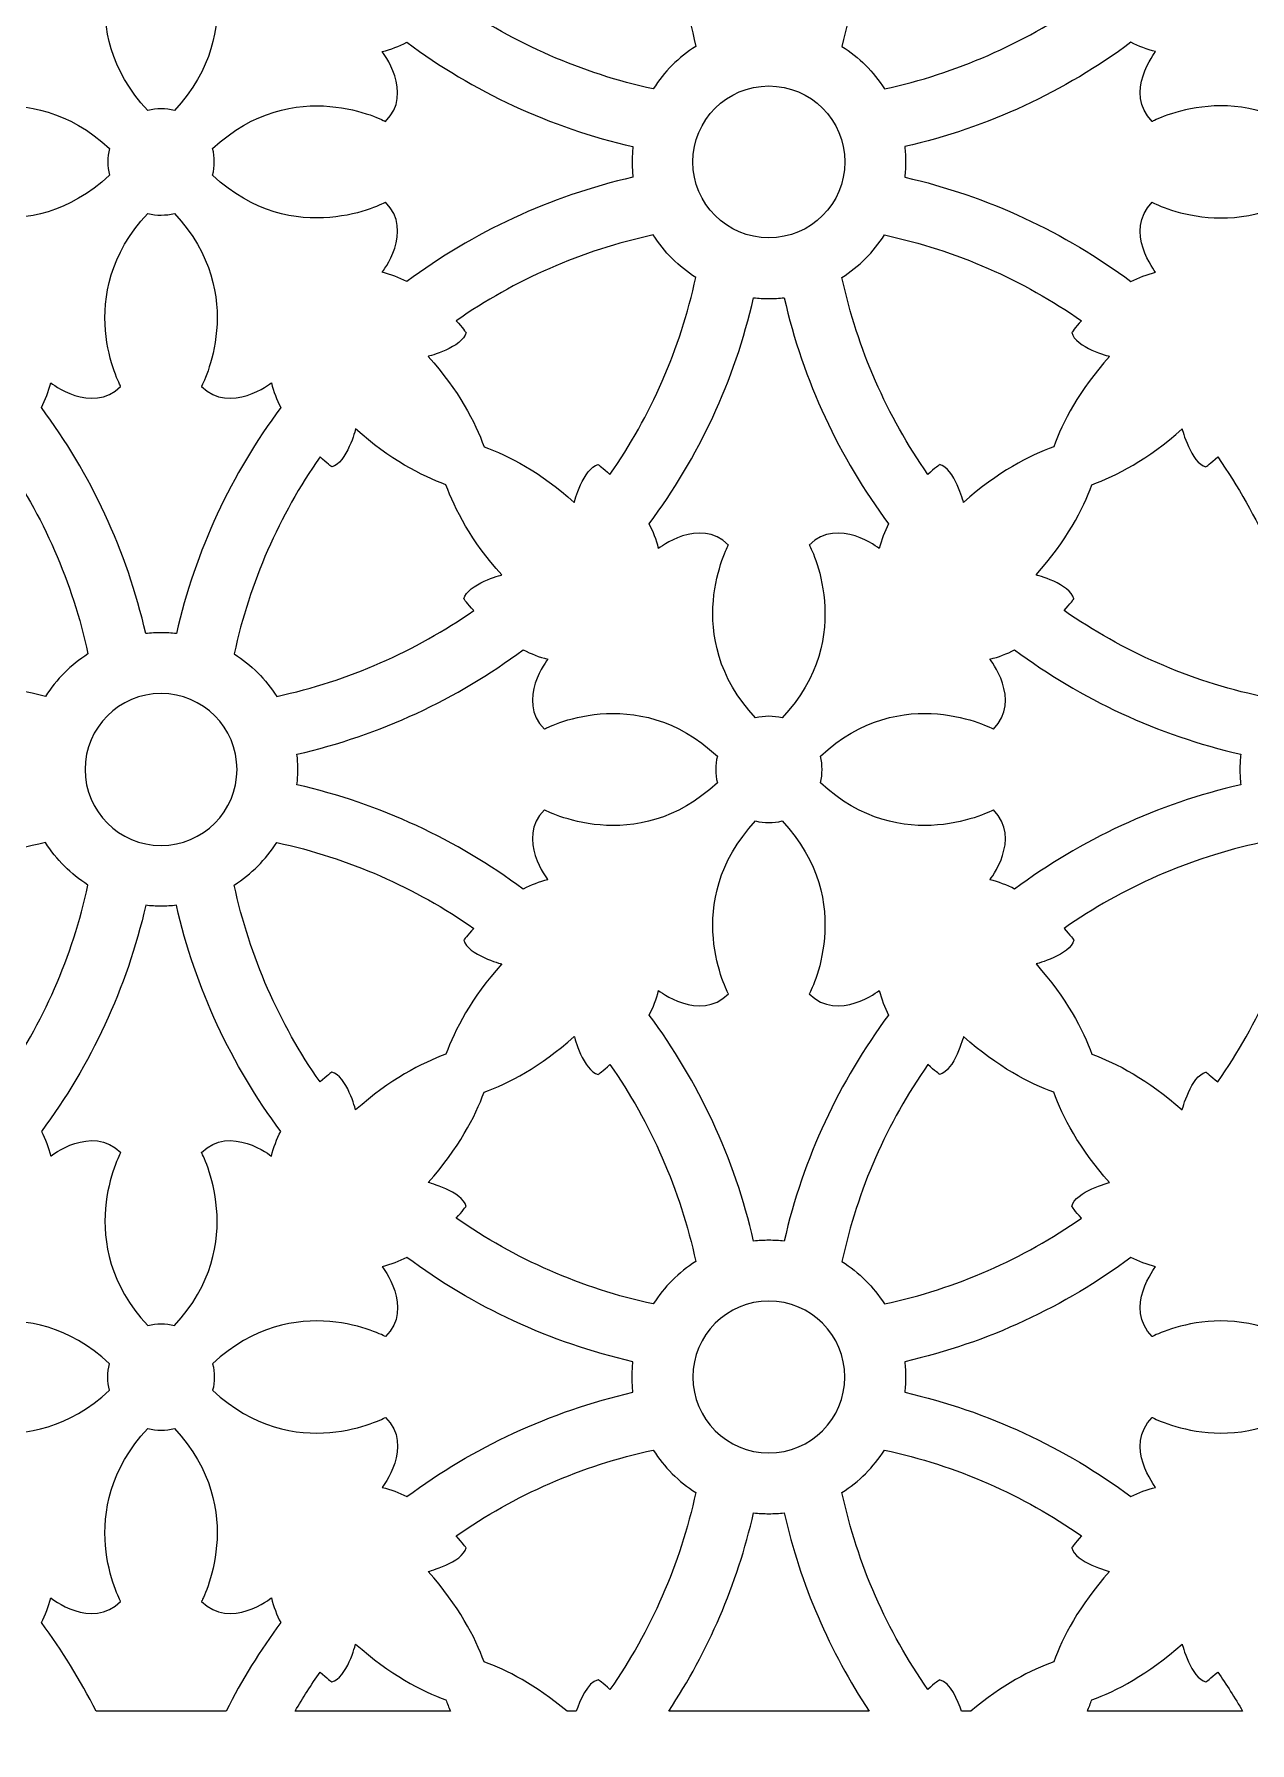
# Model space of a CAD drawing. Header units: centimetres. Extents: x -13.7 to -8.8, y -9 to 9.
# Drawn here: x -11.401 to -9.764, y -7.037 to -4.736 of the extents above; entities that cross this region are included whole.
import ezdxf

# ---------------------------------------------------------------- set-up
doc = ezdxf.new("R2010")
doc.units = ezdxf.units.CM
doc.header["$MEASUREMENT"] = 0
doc.layers.add('layer 1', color=7, linetype='Continuous')

msp = doc.modelspace()

# ---------------------------------------------------------------- linework, layer by layer
at = {"layer": 'layer 1', "color": 250}
msp.add_open_spline([(-8.77523, 9.00077), (-10.41159, 9.00077), (-12.04796, 9.00077), (-13.68432, 9.00077), (-13.68432, 9.00077), (-13.68432, 3.53168), (-13.68432, -1.93741), (-13.68432, -7.4065), (-13.68432, -7.4065), (-13.6843, -7.4065), (-13.68429, -7.4065), (-13.68428, -7.4065), (-13.68428, -7.4065), (-13.68428, -7.93741), (-13.68428, -8.46832), (-13.68428, -8.99924), (-13.68428, -8.99924), (-13.49337, -8.99924), (-13.30246, -8.99924), (-13.11155, -8.99924), (-13.11155, -8.99924), (-13.11155, -8.91742), (-13.11155, -8.8356), (-13.11155, -8.75378), (-13.11155, -8.75378), (-12.90961, -8.75378), (-12.70767, -8.75378), (-12.50573, -8.75378), (-12.50573, -8.75378), (-12.50573, -8.5939), (-12.50573, -8.43402), (-12.50573, -8.27414), (-12.50573, -8.27414), (-12.42404, -8.27251), (-12.34234, -8.27088), (-12.26064, -8.26925), (-12.26064, -8.26925), (-12.24613, -8.31062), (-12.22712, -8.34649), (-12.19555, -8.37816), (-12.19555, -8.37816), (-12.16464, -8.40916), (-12.1327, -8.42833), (-12.09518, -8.43705), (-12.09518, -8.43705), (-12.04553, -8.4486), (-11.99309, -8.44357), (-11.95323, -8.4088), (-11.95323, -8.4088), (-11.91466, -8.37514), (-11.8924, -8.32123), (-11.8844, -8.26981), (-11.8844, -8.26981), (-11.86158, -8.27211), (-11.84216, -8.27158), (-11.82386, -8.26896), (-11.82386, -8.26896), (-11.73249, -8.25588), (-11.68933, -8.19807), (-11.68163, -8.1109), (-11.68163, -8.1109), (-11.67973, -8.08953), (-11.68124, -8.06844), (-11.68802, -8.04988), (-11.68802, -8.04988), (-11.68659, -8.05023), (-11.68515, -8.05059), (-11.68372, -8.05095), (-11.68372, -8.05095), (-11.65147, -8.0621), (-11.61924, -8.07324), (-11.587, -8.08439), (-11.587, -8.08439), (-11.56765, -8.28195), (-11.41509, -8.43577), (-11.22975, -8.43577), (-11.22975, -8.43577), (-11.04441, -8.43577), (-10.89185, -8.28195), (-10.87251, -8.08439), (-10.87251, -8.08439), (-10.84027, -8.07324), (-10.80803, -8.0621), (-10.77579, -8.05095), (-10.77579, -8.05095), (-10.77435, -8.05059), (-10.77291, -8.05023), (-10.77148, -8.04988), (-10.77148, -8.04988), (-10.77827, -8.06844), (-10.77977, -8.08953), (-10.77788, -8.1109), (-10.77788, -8.1109), (-10.77017, -8.19807), (-10.72701, -8.25588), (-10.63565, -8.26896), (-10.63565, -8.26896), (-10.61734, -8.27158), (-10.59792, -8.27211), (-10.5751, -8.26981), (-10.5751, -8.26981), (-10.56711, -8.32123), (-10.54485, -8.37514), (-10.50627, -8.4088), (-10.50627, -8.4088), (-10.46641, -8.44357), (-10.41398, -8.4486), (-10.36432, -8.43705), (-10.36432, -8.43705), (-10.32681, -8.42833), (-10.29486, -8.40916), (-10.26395, -8.37816), (-10.26395, -8.37816), (-10.23239, -8.34649), (-10.21338, -8.31062), (-10.19887, -8.26925), (-10.19887, -8.26925), (-10.11717, -8.27088), (-10.03547, -8.27251), (-9.95377, -8.27414), (-9.95377, -8.27414), (-9.95377, -8.43402), (-9.95377, -8.5939), (-9.95377, -8.75378), (-9.95377, -8.75378), (-9.75183, -8.75378), (-9.54989, -8.75378), (-9.34796, -8.75378), (-9.34796, -8.75378), (-9.34796, -8.8356), (-9.34796, -8.91742), (-9.34796, -8.99924), (-9.34796, -8.99924), (-9.15705, -8.99924), (-8.96613, -8.99924), (-8.77523, -8.99924), (-8.77523, -8.99924), (-8.77523, -8.46832), (-8.77523, -7.93741), (-8.77523, -7.4065), (-8.77523, -7.4065), (-8.77523, -1.93741), (-8.77523, 3.53168), (-8.77523, 9.00077)], degree=3, knots=[0, 0, 0, 0, 0.027027, 0.027027, 0.027027, 0.027027, 0.0540541, 0.0540541, 0.0540541, 0.0540541, 0.0810811, 0.0810811, 0.0810811, 0.0810811, 0.1081081, 0.1081081, 0.1081081, 0.1081081, 0.1351351, 0.1351351, 0.1351351, 0.1351351, 0.1621622, 0.1621622, 0.1621622, 0.1621622, 0.1891892, 0.1891892, 0.1891892, 0.1891892, 0.2162162, 0.2162162, 0.2162162, 0.2162162, 0.2432432, 0.2432432, 0.2432432, 0.2432432, 0.2702703, 0.2702703, 0.2702703, 0.2702703, 0.2972973, 0.2972973, 0.2972973, 0.2972973, 0.3243243, 0.3243243, 0.3243243, 0.3243243, 0.3513514, 0.3513514, 0.3513514, 0.3513514, 0.3783784, 0.3783784, 0.3783784, 0.3783784, 0.4054054, 0.4054054, 0.4054054, 0.4054054, 0.4324324, 0.4324324, 0.4324324, 0.4324324, 0.4594595, 0.4594595, 0.4594595, 0.4594595, 0.4864865, 0.4864865, 0.4864865, 0.4864865, 0.5135135, 0.5135135, 0.5135135, 0.5135135, 0.5405405, 0.5405405, 0.5405405, 0.5405405, 0.5675676, 0.5675676, 0.5675676, 0.5675676, 0.5945946, 0.5945946, 0.5945946, 0.5945946, 0.6216216, 0.6216216, 0.6216216, 0.6216216, 0.6486486, 0.6486486, 0.6486486, 0.6486486, 0.6756757, 0.6756757, 0.6756757, 0.6756757, 0.7027027, 0.7027027, 0.7027027, 0.7027027, 0.7297297, 0.7297297, 0.7297297, 0.7297297, 0.7567568, 0.7567568, 0.7567568, 0.7567568, 0.7837838, 0.7837838, 0.7837838, 0.7837838, 0.8108108, 0.8108108, 0.8108108, 0.8108108, 0.8378378, 0.8378378, 0.8378378, 0.8378378, 0.8648649, 0.8648649, 0.8648649, 0.8648649, 0.8918919, 0.8918919, 0.8918919, 0.8918919, 0.9189189, 0.9189189, 0.9189189, 0.9189189, 0.9459459, 0.9459459, 0.9459459, 0.9459459, 1, 1, 1, 1], dxfattribs=at)
at = {"layer": 'layer 1', "color": 7}
for points, knots in [([(-11.22978, -4.27423), (-11.23674, -4.27423), (-11.24362, -4.27382), (-11.25037, -4.27308), (-11.25037, -4.27308), (-11.27597, -4.38507), (-11.32457, -4.48829), (-11.3909, -4.57756), (-11.3909, -4.57756), (-11.38553, -4.58797), (-11.38112, -4.59911), (-11.37836, -4.61078), (-11.37836, -4.61078), (-11.37836, -4.61078), (-11.32302, -4.56722), (-11.28416, -4.60607), (-11.28416, -4.60607), (-11.28416, -4.60607), (-11.35063, -4.72892), (-11.24767, -4.83897), (-11.24767, -4.83897), (-11.23593, -4.83595), (-11.2236, -4.83595), (-11.21186, -4.83897), (-11.21186, -4.83897), (-11.10891, -4.7289), (-11.17537, -4.60607), (-11.17537, -4.60607), (-11.17537, -4.60607), (-11.13652, -4.56722), (-11.08118, -4.61078), (-11.08118, -4.61078), (-11.08118, -4.61078), (-11.07842, -4.5991), (-11.07401, -4.58797), (-11.06865, -4.57755), (-11.06865, -4.57755), (-11.13497, -4.48829), (-11.18358, -4.38507), (-11.20916, -4.27308), (-11.20916, -4.27308), (-11.21593, -4.27384), (-11.22281, -4.27423), (-11.22978, -4.27423)], [0, 0, 0, 0, 0.0833333, 0.0833333, 0.0833333, 0.0833333, 0.1666667, 0.1666667, 0.1666667, 0.1666667, 0.25, 0.25, 0.25, 0.25, 0.3333333, 0.3333333, 0.3333333, 0.3333333, 0.4166667, 0.4166667, 0.4166667, 0.4166667, 0.5, 0.5, 0.5, 0.5, 0.5833333, 0.5833333, 0.5833333, 0.5833333, 0.6666667, 0.6666667, 0.6666667, 0.6666667, 0.75, 0.75, 0.75, 0.75, 0.8333333, 0.8333333, 0.8333333, 0.8333333, 1, 1, 1, 1]), ([(-10.56719, -4.80994), (-10.55258, -4.7869), (-10.53301, -4.76731), (-10.50997, -4.75271), (-10.50997, -4.75271), (-10.53083, -4.65585), (-10.57073, -4.56607), (-10.62558, -4.48748), (-10.62558, -4.48748), (-10.63494, -4.49598), (-10.64141, -4.50072), (-10.64141, -4.50072), (-10.64141, -4.50072), (-10.66143, -4.49601), (-10.67348, -4.44981), (-10.67348, -4.44981), (-10.67348, -4.44981), (-10.71978, -4.49095), (-10.76234, -4.51301), (-10.79507, -4.52484), (-10.79507, -4.52484), (-10.8069, -4.55758), (-10.82897, -4.60014), (-10.87012, -4.64642), (-10.87012, -4.64642), (-10.87012, -4.64642), (-10.82391, -4.65848), (-10.8192, -4.6785), (-10.8192, -4.6785), (-10.8192, -4.6785), (-10.82394, -4.68497), (-10.83243, -4.69433), (-10.83243, -4.69433), (-10.75385, -4.74918), (-10.66406, -4.78909), (-10.56719, -4.80994)], [0, 0, 0, 0, 0.1, 0.1, 0.1, 0.1, 0.2, 0.2, 0.2, 0.2, 0.3, 0.3, 0.3, 0.3, 0.4, 0.4, 0.4, 0.4, 0.5, 0.5, 0.5, 0.5, 0.6, 0.6, 0.6, 0.6, 0.7, 0.7, 0.7, 0.7, 0.8, 0.8, 0.8, 0.8, 1, 1, 1, 1]), ([(-10.25599, -4.80994), (-10.2706, -4.7869), (-10.29017, -4.76731), (-10.31321, -4.75271), (-10.31321, -4.75271), (-10.29235, -4.65585), (-10.25244, -4.56607), (-10.19759, -4.48748), (-10.19759, -4.48748), (-10.18825, -4.49598), (-10.18177, -4.50072), (-10.18177, -4.50072), (-10.18177, -4.50072), (-10.16175, -4.49601), (-10.14969, -4.44981), (-10.14969, -4.44981), (-10.14969, -4.44981), (-10.1034, -4.49095), (-10.06084, -4.51301), (-10.0281, -4.52484), (-10.0281, -4.52484), (-10.01627, -4.55758), (-9.99422, -4.60014), (-9.95307, -4.64642), (-9.95307, -4.64642), (-9.95307, -4.64642), (-9.99927, -4.65848), (-10.00398, -4.6785), (-10.00398, -4.6785), (-10.00398, -4.6785), (-9.99925, -4.68497), (-9.99075, -4.69433), (-9.99075, -4.69433), (-10.06933, -4.74918), (-10.15912, -4.78909), (-10.25599, -4.80994)], [0, 0, 0, 0, 0.1, 0.1, 0.1, 0.1, 0.2, 0.2, 0.2, 0.2, 0.3, 0.3, 0.3, 0.3, 0.4, 0.4, 0.4, 0.4, 0.5, 0.5, 0.5, 0.5, 0.6, 0.6, 0.6, 0.6, 0.7, 0.7, 0.7, 0.7, 0.8, 0.8, 0.8, 0.8, 1, 1, 1, 1]), ([(-11.56054, -4.74721), (-11.64979, -4.81354), (-11.75302, -4.86214), (-11.86502, -4.88773), (-11.86502, -4.88773), (-11.86427, -4.8945), (-11.86386, -4.90137), (-11.86386, -4.90833), (-11.86386, -4.90833), (-11.86386, -4.91529), (-11.86427, -4.92215), (-11.86502, -4.92892), (-11.86502, -4.92892), (-11.75302, -4.95451), (-11.6498, -5.00312), (-11.56054, -5.06945), (-11.56054, -5.06945), (-11.55012, -5.06408), (-11.53898, -5.05968), (-11.52732, -5.05691), (-11.52732, -5.05691), (-11.52732, -5.05691), (-11.57089, -5.00158), (-11.53202, -4.96272), (-11.53202, -4.96272), (-11.53202, -4.96272), (-11.40918, -5.02919), (-11.29914, -4.92622), (-11.29914, -4.92622), (-11.30215, -4.91449), (-11.30215, -4.90216), (-11.29914, -4.89042), (-11.29914, -4.89042), (-11.40919, -4.78747), (-11.53202, -4.85392), (-11.53202, -4.85392), (-11.53202, -4.85392), (-11.57089, -4.81508), (-11.52732, -4.75974), (-11.52732, -4.75974), (-11.52732, -4.75974), (-11.53898, -4.75698), (-11.55012, -4.75256), (-11.56054, -4.74721)], [0, 0, 0, 0, 0.0833333, 0.0833333, 0.0833333, 0.0833333, 0.1666667, 0.1666667, 0.1666667, 0.1666667, 0.25, 0.25, 0.25, 0.25, 0.3333333, 0.3333333, 0.3333333, 0.3333333, 0.4166667, 0.4166667, 0.4166667, 0.4166667, 0.5, 0.5, 0.5, 0.5, 0.5833333, 0.5833333, 0.5833333, 0.5833333, 0.6666667, 0.6666667, 0.6666667, 0.6666667, 0.75, 0.75, 0.75, 0.75, 0.8333333, 0.8333333, 0.8333333, 0.8333333, 1, 1, 1, 1]), ([(-10.89901, -5.06945), (-10.80975, -5.00311), (-10.70652, -4.95451), (-10.59453, -4.92892), (-10.59453, -4.92892), (-10.59529, -4.92215), (-10.59568, -4.91529), (-10.59568, -4.90833), (-10.59568, -4.90833), (-10.59568, -4.90137), (-10.59529, -4.8945), (-10.59453, -4.88773), (-10.59453, -4.88773), (-10.70652, -4.86214), (-10.80975, -4.81354), (-10.89901, -4.74721), (-10.89901, -4.74721), (-10.90941, -4.75256), (-10.92055, -4.75698), (-10.93222, -4.75974), (-10.93222, -4.75974), (-10.93222, -4.75974), (-10.88867, -4.81508), (-10.92752, -4.85392), (-10.92752, -4.85392), (-10.92752, -4.85392), (-11.05035, -4.78747), (-11.1604, -4.89043), (-11.1604, -4.89043), (-11.15739, -4.90216), (-11.1574, -4.91449), (-11.16041, -4.92622), (-11.16041, -4.92622), (-11.05035, -5.02919), (-10.92752, -4.96273), (-10.92752, -4.96273), (-10.92752, -4.96273), (-10.88867, -5.00158), (-10.93222, -5.05691), (-10.93222, -5.05691), (-10.93222, -5.05691), (-10.92055, -5.05968), (-10.90941, -5.06408), (-10.89901, -5.06945)], [0, 0, 0, 0, 0.0833333, 0.0833333, 0.0833333, 0.0833333, 0.1666667, 0.1666667, 0.1666667, 0.1666667, 0.25, 0.25, 0.25, 0.25, 0.3333333, 0.3333333, 0.3333333, 0.3333333, 0.4166667, 0.4166667, 0.4166667, 0.4166667, 0.5, 0.5, 0.5, 0.5, 0.5833333, 0.5833333, 0.5833333, 0.5833333, 0.6666667, 0.6666667, 0.6666667, 0.6666667, 0.75, 0.75, 0.75, 0.75, 0.8333333, 0.8333333, 0.8333333, 0.8333333, 1, 1, 1, 1]), ([(-9.92417, -5.06945), (-10.01344, -5.00312), (-10.11666, -4.95451), (-10.22866, -4.92892), (-10.22866, -4.92892), (-10.22789, -4.92215), (-10.2275, -4.91529), (-10.2275, -4.90833), (-10.2275, -4.90833), (-10.2275, -4.90137), (-10.22789, -4.8945), (-10.22866, -4.88773), (-10.22866, -4.88773), (-10.11666, -4.86214), (-10.01343, -4.81354), (-9.92417, -4.74721), (-9.92417, -4.74721), (-9.91376, -4.75256), (-9.90263, -4.75698), (-9.89096, -4.75974), (-9.89096, -4.75974), (-9.89096, -4.75974), (-9.93452, -4.81508), (-9.89566, -4.85392), (-9.89566, -4.85392), (-9.89566, -4.85392), (-9.77283, -4.78747), (-9.66276, -4.89042), (-9.66276, -4.89042), (-9.66578, -4.90216), (-9.66578, -4.91449), (-9.66276, -4.92622), (-9.66276, -4.92622), (-9.77282, -5.02919), (-9.89566, -4.96272), (-9.89566, -4.96272), (-9.89566, -4.96272), (-9.93452, -5.00158), (-9.89096, -5.05691), (-9.89096, -5.05691), (-9.89096, -5.05691), (-9.90263, -5.05968), (-9.91376, -5.06408), (-9.92417, -5.06945)], [0, 0, 0, 0, 0.0833333, 0.0833333, 0.0833333, 0.0833333, 0.1666667, 0.1666667, 0.1666667, 0.1666667, 0.25, 0.25, 0.25, 0.25, 0.3333333, 0.3333333, 0.3333333, 0.3333333, 0.4166667, 0.4166667, 0.4166667, 0.4166667, 0.5, 0.5, 0.5, 0.5, 0.5833333, 0.5833333, 0.5833333, 0.5833333, 0.6666667, 0.6666667, 0.6666667, 0.6666667, 0.75, 0.75, 0.75, 0.75, 0.8333333, 0.8333333, 0.8333333, 0.8333333, 1, 1, 1, 1]), ([(-10.41159, -5.0106), (-10.35511, -5.0106), (-10.30932, -4.9648), (-10.30932, -4.90833), (-10.30932, -4.90833), (-10.30932, -4.85185), (-10.35511, -4.80605), (-10.41159, -4.80605), (-10.41159, -4.80605), (-10.46806, -4.80605), (-10.51387, -4.85185), (-10.51387, -4.90833), (-10.51387, -4.90833), (-10.51387, -4.9648), (-10.46806, -5.0106), (-10.41159, -5.0106)], [0, 0, 0, 0, 0.2, 0.2, 0.2, 0.2, 0.4, 0.4, 0.4, 0.4, 0.6, 0.6, 0.6, 0.6, 1, 1, 1, 1]), ([(-11.3909, -5.2391), (-11.32455, -5.32836), (-11.27597, -5.43158), (-11.25037, -5.54357), (-11.25037, -5.54357), (-11.24362, -5.54282), (-11.23674, -5.54241), (-11.22978, -5.54241), (-11.22978, -5.54241), (-11.22281, -5.54241), (-11.21593, -5.54282), (-11.20916, -5.54357), (-11.20916, -5.54357), (-11.18358, -5.43158), (-11.13497, -5.32837), (-11.06865, -5.2391), (-11.06865, -5.2391), (-11.07401, -5.22868), (-11.07842, -5.21756), (-11.08118, -5.20588), (-11.08118, -5.20588), (-11.08118, -5.20588), (-11.13652, -5.24943), (-11.17537, -5.21059), (-11.17537, -5.21059), (-11.17537, -5.21059), (-11.10891, -5.08774), (-11.21187, -4.97768), (-11.21187, -4.97768), (-11.2236, -4.9807), (-11.23593, -4.98072), (-11.24767, -4.9777), (-11.24767, -4.9777), (-11.35062, -5.08775), (-11.28417, -5.21059), (-11.28417, -5.21059), (-11.28417, -5.21059), (-11.32302, -5.24943), (-11.37836, -5.20588), (-11.37836, -5.20588), (-11.37836, -5.20588), (-11.38112, -5.21756), (-11.38553, -5.22868), (-11.3909, -5.2391)], [0, 0, 0, 0, 0.0833333, 0.0833333, 0.0833333, 0.0833333, 0.1666667, 0.1666667, 0.1666667, 0.1666667, 0.25, 0.25, 0.25, 0.25, 0.3333333, 0.3333333, 0.3333333, 0.3333333, 0.4166667, 0.4166667, 0.4166667, 0.4166667, 0.5, 0.5, 0.5, 0.5, 0.5833333, 0.5833333, 0.5833333, 0.5833333, 0.6666667, 0.6666667, 0.6666667, 0.6666667, 0.75, 0.75, 0.75, 0.75, 0.8333333, 0.8333333, 0.8333333, 0.8333333, 1, 1, 1, 1]), ([(-10.56719, -5.00671), (-10.55258, -5.02975), (-10.53301, -5.04934), (-10.50997, -5.06393), (-10.50997, -5.06393), (-10.53083, -5.1608), (-10.57073, -5.25059), (-10.62558, -5.32918), (-10.62558, -5.32918), (-10.63494, -5.32068), (-10.64141, -5.31593), (-10.64141, -5.31593), (-10.64141, -5.31593), (-10.66143, -5.32064), (-10.67348, -5.36684), (-10.67348, -5.36684), (-10.67348, -5.36684), (-10.71978, -5.32571), (-10.76234, -5.30364), (-10.79507, -5.29182), (-10.79507, -5.29182), (-10.8069, -5.25908), (-10.82897, -5.21651), (-10.87012, -5.17022), (-10.87012, -5.17022), (-10.87012, -5.17022), (-10.82391, -5.15816), (-10.8192, -5.13815), (-10.8192, -5.13815), (-10.8192, -5.13815), (-10.82394, -5.13168), (-10.83243, -5.12233), (-10.83243, -5.12233), (-10.75385, -5.06747), (-10.66406, -5.02756), (-10.56719, -5.00671)], [0, 0, 0, 0, 0.1, 0.1, 0.1, 0.1, 0.2, 0.2, 0.2, 0.2, 0.3, 0.3, 0.3, 0.3, 0.4, 0.4, 0.4, 0.4, 0.5, 0.5, 0.5, 0.5, 0.6, 0.6, 0.6, 0.6, 0.7, 0.7, 0.7, 0.7, 0.8, 0.8, 0.8, 0.8, 1, 1, 1, 1]), ([(-10.25599, -5.00671), (-10.2706, -5.02975), (-10.29017, -5.04934), (-10.31321, -5.06393), (-10.31321, -5.06393), (-10.29235, -5.1608), (-10.25244, -5.25059), (-10.19759, -5.32918), (-10.19759, -5.32918), (-10.18825, -5.32068), (-10.18177, -5.31593), (-10.18177, -5.31593), (-10.18177, -5.31593), (-10.16175, -5.32064), (-10.14969, -5.36684), (-10.14969, -5.36684), (-10.14969, -5.36684), (-10.1034, -5.32571), (-10.06084, -5.30364), (-10.0281, -5.29182), (-10.0281, -5.29182), (-10.01627, -5.25908), (-9.99422, -5.21651), (-9.95307, -5.17022), (-9.95307, -5.17022), (-9.95307, -5.17022), (-9.99927, -5.15816), (-10.00398, -5.13815), (-10.00398, -5.13815), (-10.00398, -5.13815), (-9.99925, -5.13168), (-9.99075, -5.12233), (-9.99075, -5.12233), (-10.06933, -5.06747), (-10.15912, -5.02756), (-10.25599, -5.00671)], [0, 0, 0, 0, 0.1, 0.1, 0.1, 0.1, 0.2, 0.2, 0.2, 0.2, 0.3, 0.3, 0.3, 0.3, 0.4, 0.4, 0.4, 0.4, 0.5, 0.5, 0.5, 0.5, 0.6, 0.6, 0.6, 0.6, 0.7, 0.7, 0.7, 0.7, 0.8, 0.8, 0.8, 0.8, 1, 1, 1, 1]), ([(-10.25047, -5.39575), (-10.31681, -5.30648), (-10.36541, -5.20325), (-10.391, -5.09126), (-10.391, -5.09126), (-10.39776, -5.09202), (-10.40463, -5.09241), (-10.41159, -5.09241), (-10.41159, -5.09241), (-10.41855, -5.09241), (-10.42542, -5.09202), (-10.43218, -5.09126), (-10.43218, -5.09126), (-10.45777, -5.20325), (-10.50637, -5.3065), (-10.5727, -5.39575), (-10.5727, -5.39575), (-10.56735, -5.40616), (-10.56294, -5.41729), (-10.56018, -5.42895), (-10.56018, -5.42895), (-10.56018, -5.42895), (-10.50484, -5.38539), (-10.46599, -5.42426), (-10.46599, -5.42426), (-10.46599, -5.42426), (-10.53245, -5.54709), (-10.4295, -5.65715), (-10.4295, -5.65715), (-10.41776, -5.65413), (-10.40543, -5.65413), (-10.3937, -5.65713), (-10.3937, -5.65713), (-10.29073, -5.54709), (-10.3572, -5.42426), (-10.3572, -5.42426), (-10.3572, -5.42426), (-10.31834, -5.38539), (-10.263, -5.42895), (-10.263, -5.42895), (-10.263, -5.42895), (-10.26025, -5.41729), (-10.25583, -5.40616), (-10.25047, -5.39575)], [0, 0, 0, 0, 0.0833333, 0.0833333, 0.0833333, 0.0833333, 0.1666667, 0.1666667, 0.1666667, 0.1666667, 0.25, 0.25, 0.25, 0.25, 0.3333333, 0.3333333, 0.3333333, 0.3333333, 0.4166667, 0.4166667, 0.4166667, 0.4166667, 0.5, 0.5, 0.5, 0.5, 0.5833333, 0.5833333, 0.5833333, 0.5833333, 0.6666667, 0.6666667, 0.6666667, 0.6666667, 0.75, 0.75, 0.75, 0.75, 0.8333333, 0.8333333, 0.8333333, 0.8333333, 1, 1, 1, 1]), ([(-11.65062, -5.51251), (-11.57202, -5.56736), (-11.48225, -5.60726), (-11.38537, -5.62811), (-11.38537, -5.62811), (-11.37078, -5.60509), (-11.35121, -5.58551), (-11.32817, -5.57091), (-11.32817, -5.57091), (-11.34902, -5.47405), (-11.38892, -5.38426), (-11.44377, -5.30567), (-11.44377, -5.30567), (-11.45313, -5.31416), (-11.4596, -5.3189), (-11.4596, -5.3189), (-11.4596, -5.3189), (-11.47961, -5.31419), (-11.49167, -5.26799), (-11.49167, -5.26799), (-11.49167, -5.26799), (-11.53796, -5.30913), (-11.58053, -5.33119), (-11.61325, -5.34302), (-11.61325, -5.34302), (-11.62509, -5.37576), (-11.64715, -5.41832), (-11.68829, -5.46461), (-11.68829, -5.46461), (-11.68829, -5.46461), (-11.64209, -5.47667), (-11.63738, -5.49668), (-11.63738, -5.49668), (-11.63738, -5.49668), (-11.64211, -5.50315), (-11.65062, -5.51251)], [0, 0, 0, 0, 0.1, 0.1, 0.1, 0.1, 0.2, 0.2, 0.2, 0.2, 0.3, 0.3, 0.3, 0.3, 0.4, 0.4, 0.4, 0.4, 0.5, 0.5, 0.5, 0.5, 0.6, 0.6, 0.6, 0.6, 0.7, 0.7, 0.7, 0.7, 0.8, 0.8, 0.8, 0.8, 1, 1, 1, 1]), ([(-10.80893, -5.51251), (-10.88751, -5.56736), (-10.9773, -5.60726), (-11.07417, -5.62811), (-11.07417, -5.62811), (-11.08877, -5.60509), (-11.10835, -5.58551), (-11.13137, -5.57091), (-11.13137, -5.57091), (-11.11053, -5.47405), (-11.07062, -5.38427), (-11.01577, -5.30567), (-11.01577, -5.30567), (-11.00642, -5.31416), (-10.99995, -5.3189), (-10.99995, -5.3189), (-10.99995, -5.3189), (-10.97993, -5.31419), (-10.96788, -5.26799), (-10.96788, -5.26799), (-10.96788, -5.26799), (-10.92158, -5.30913), (-10.87901, -5.33119), (-10.84629, -5.34302), (-10.84629, -5.34302), (-10.83446, -5.37576), (-10.8124, -5.41832), (-10.77126, -5.46461), (-10.77126, -5.46461), (-10.77126, -5.46461), (-10.81745, -5.47667), (-10.82216, -5.49668), (-10.82216, -5.49668), (-10.82216, -5.49668), (-10.81742, -5.50315), (-10.80893, -5.51251)], [0, 0, 0, 0, 0.1, 0.1, 0.1, 0.1, 0.2, 0.2, 0.2, 0.2, 0.3, 0.3, 0.3, 0.3, 0.4, 0.4, 0.4, 0.4, 0.5, 0.5, 0.5, 0.5, 0.6, 0.6, 0.6, 0.6, 0.7, 0.7, 0.7, 0.7, 0.8, 0.8, 0.8, 0.8, 1, 1, 1, 1]), ([(-10.01425, -5.51251), (-9.93567, -5.56736), (-9.84587, -5.60726), (-9.74901, -5.62811), (-9.74901, -5.62811), (-9.73441, -5.60509), (-9.71483, -5.58551), (-9.69181, -5.57091), (-9.69181, -5.57091), (-9.71266, -5.47405), (-9.75256, -5.38426), (-9.80741, -5.30567), (-9.80741, -5.30567), (-9.81677, -5.31416), (-9.82323, -5.3189), (-9.82323, -5.3189), (-9.82323, -5.3189), (-9.84324, -5.31419), (-9.85531, -5.26799), (-9.85531, -5.26799), (-9.85531, -5.26799), (-9.9016, -5.30913), (-9.94416, -5.33119), (-9.97689, -5.34302), (-9.97689, -5.34302), (-9.98872, -5.37576), (-10.01078, -5.41832), (-10.05193, -5.46461), (-10.05193, -5.46461), (-10.05193, -5.46461), (-10.00572, -5.47667), (-10.00102, -5.49668), (-10.00102, -5.49668), (-10.00102, -5.49668), (-10.00575, -5.50315), (-10.01425, -5.51251)], [0, 0, 0, 0, 0.1, 0.1, 0.1, 0.1, 0.2, 0.2, 0.2, 0.2, 0.3, 0.3, 0.3, 0.3, 0.4, 0.4, 0.4, 0.4, 0.5, 0.5, 0.5, 0.5, 0.6, 0.6, 0.6, 0.6, 0.7, 0.7, 0.7, 0.7, 0.8, 0.8, 0.8, 0.8, 1, 1, 1, 1]), ([(-10.74235, -5.56538), (-10.83162, -5.63173), (-10.93484, -5.68031), (-11.04683, -5.70591), (-11.04683, -5.70591), (-11.04609, -5.71267), (-11.04568, -5.71954), (-11.04568, -5.7265), (-11.04568, -5.7265), (-11.04568, -5.73348), (-11.04609, -5.74034), (-11.04683, -5.74711), (-11.04683, -5.74711), (-10.93484, -5.7727), (-10.83162, -5.8213), (-10.74235, -5.88763), (-10.74235, -5.88763), (-10.73193, -5.88226), (-10.72081, -5.87786), (-10.70914, -5.8751), (-10.70914, -5.8751), (-10.70914, -5.8751), (-10.7527, -5.81975), (-10.71384, -5.78091), (-10.71384, -5.78091), (-10.71384, -5.78091), (-10.59101, -5.84737), (-10.48095, -5.74441), (-10.48095, -5.74441), (-10.48396, -5.73267), (-10.48398, -5.72034), (-10.48097, -5.70861), (-10.48097, -5.70861), (-10.59101, -5.60566), (-10.71386, -5.67211), (-10.71386, -5.67211), (-10.71386, -5.67211), (-10.7527, -5.63325), (-10.70914, -5.57792), (-10.70914, -5.57792), (-10.70914, -5.57792), (-10.72081, -5.57516), (-10.73193, -5.57075), (-10.74235, -5.56538)], [0, 0, 0, 0, 0.0833333, 0.0833333, 0.0833333, 0.0833333, 0.1666667, 0.1666667, 0.1666667, 0.1666667, 0.25, 0.25, 0.25, 0.25, 0.3333333, 0.3333333, 0.3333333, 0.3333333, 0.4166667, 0.4166667, 0.4166667, 0.4166667, 0.5, 0.5, 0.5, 0.5, 0.5833333, 0.5833333, 0.5833333, 0.5833333, 0.6666667, 0.6666667, 0.6666667, 0.6666667, 0.75, 0.75, 0.75, 0.75, 0.8333333, 0.8333333, 0.8333333, 0.8333333, 1, 1, 1, 1]), ([(-10.08083, -5.88763), (-9.99156, -5.8213), (-9.88834, -5.7727), (-9.77634, -5.74711), (-9.77634, -5.74711), (-9.7771, -5.74034), (-9.7775, -5.73348), (-9.7775, -5.7265), (-9.7775, -5.7265), (-9.7775, -5.71954), (-9.7771, -5.71267), (-9.77634, -5.70591), (-9.77634, -5.70591), (-9.88834, -5.68031), (-9.99156, -5.63173), (-10.08083, -5.56538), (-10.08083, -5.56538), (-10.09123, -5.57075), (-10.10237, -5.57516), (-10.11404, -5.57792), (-10.11404, -5.57792), (-10.11404, -5.57792), (-10.07048, -5.63325), (-10.10933, -5.6721), (-10.10933, -5.6721), (-10.10933, -5.6721), (-10.23217, -5.60564), (-10.34222, -5.70861), (-10.34222, -5.70861), (-10.33922, -5.72033), (-10.33921, -5.73267), (-10.34222, -5.74441), (-10.34222, -5.74441), (-10.23217, -5.84737), (-10.10933, -5.78091), (-10.10933, -5.78091), (-10.10933, -5.78091), (-10.07048, -5.81975), (-10.11404, -5.8751), (-10.11404, -5.8751), (-10.11404, -5.8751), (-10.10237, -5.87785), (-10.09123, -5.88226), (-10.08083, -5.88763)], [0, 0, 0, 0, 0.0833333, 0.0833333, 0.0833333, 0.0833333, 0.1666667, 0.1666667, 0.1666667, 0.1666667, 0.25, 0.25, 0.25, 0.25, 0.3333333, 0.3333333, 0.3333333, 0.3333333, 0.4166667, 0.4166667, 0.4166667, 0.4166667, 0.5, 0.5, 0.5, 0.5, 0.5833333, 0.5833333, 0.5833333, 0.5833333, 0.6666667, 0.6666667, 0.6666667, 0.6666667, 0.75, 0.75, 0.75, 0.75, 0.8333333, 0.8333333, 0.8333333, 0.8333333, 1, 1, 1, 1]), ([(-11.22978, -5.82879), (-11.28625, -5.82879), (-11.33204, -5.78298), (-11.33204, -5.7265), (-11.33204, -5.7265), (-11.33204, -5.67003), (-11.28625, -5.62424), (-11.22978, -5.62424), (-11.22978, -5.62424), (-11.1733, -5.62424), (-11.12749, -5.67003), (-11.12749, -5.7265), (-11.12749, -5.7265), (-11.12749, -5.78298), (-11.1733, -5.82879), (-11.22978, -5.82879)], [0, 0, 0, 0, 0.2, 0.2, 0.2, 0.2, 0.4, 0.4, 0.4, 0.4, 0.6, 0.6, 0.6, 0.6, 1, 1, 1, 1]), ([(-10.41159, -6.3606), (-10.40463, -6.3606), (-10.39776, -6.36099), (-10.391, -6.36175), (-10.391, -6.36175), (-10.36541, -6.24975), (-10.31681, -6.14652), (-10.25047, -6.05727), (-10.25047, -6.05727), (-10.25583, -6.04685), (-10.26025, -6.03573), (-10.263, -6.02405), (-10.263, -6.02405), (-10.263, -6.02405), (-10.31834, -6.06762), (-10.35719, -6.02877), (-10.35719, -6.02877), (-10.35719, -6.02877), (-10.29075, -5.90593), (-10.39369, -5.79588), (-10.39369, -5.79588), (-10.40543, -5.79889), (-10.41775, -5.79888), (-10.4295, -5.79588), (-10.4295, -5.79588), (-10.53245, -5.90592), (-10.46601, -6.02877), (-10.46601, -6.02877), (-10.46601, -6.02877), (-10.50484, -6.06762), (-10.56018, -6.02406), (-10.56018, -6.02406), (-10.56018, -6.02406), (-10.56294, -6.03573), (-10.56735, -6.04686), (-10.5727, -6.05727), (-10.5727, -6.05727), (-10.50637, -6.14652), (-10.45777, -6.24976), (-10.43218, -6.36175), (-10.43218, -6.36175), (-10.42542, -6.36099), (-10.41855, -6.3606), (-10.41159, -6.3606)], [0, 0, 0, 0, 0.0833333, 0.0833333, 0.0833333, 0.0833333, 0.1666667, 0.1666667, 0.1666667, 0.1666667, 0.25, 0.25, 0.25, 0.25, 0.3333333, 0.3333333, 0.3333333, 0.3333333, 0.4166667, 0.4166667, 0.4166667, 0.4166667, 0.5, 0.5, 0.5, 0.5, 0.5833333, 0.5833333, 0.5833333, 0.5833333, 0.6666667, 0.6666667, 0.6666667, 0.6666667, 0.75, 0.75, 0.75, 0.75, 0.8333333, 0.8333333, 0.8333333, 0.8333333, 1, 1, 1, 1]), ([(-11.65061, -5.9405), (-11.57202, -5.88565), (-11.48225, -5.84575), (-11.38537, -5.8249), (-11.38537, -5.8249), (-11.37078, -5.84792), (-11.35121, -5.8675), (-11.32817, -5.8821), (-11.32817, -5.8821), (-11.34902, -5.97897), (-11.38892, -6.06876), (-11.44377, -6.14735), (-11.44377, -6.14735), (-11.45313, -6.13885), (-11.4596, -6.13412), (-11.4596, -6.13412), (-11.4596, -6.13412), (-11.47961, -6.13882), (-11.49167, -6.18503), (-11.49167, -6.18503), (-11.49167, -6.18503), (-11.53796, -6.14388), (-11.58053, -6.12182), (-11.61325, -6.11), (-11.61325, -6.11), (-11.62509, -6.07726), (-11.64715, -6.03469), (-11.68829, -5.98841), (-11.68829, -5.98841), (-11.68829, -5.98841), (-11.64209, -5.97636), (-11.63738, -5.95634), (-11.63738, -5.95634), (-11.63738, -5.95634), (-11.64211, -5.94986), (-11.65061, -5.9405)], [0, 0, 0, 0, 0.1, 0.1, 0.1, 0.1, 0.2, 0.2, 0.2, 0.2, 0.3, 0.3, 0.3, 0.3, 0.4, 0.4, 0.4, 0.4, 0.5, 0.5, 0.5, 0.5, 0.6, 0.6, 0.6, 0.6, 0.7, 0.7, 0.7, 0.7, 0.8, 0.8, 0.8, 0.8, 1, 1, 1, 1]), ([(-10.80893, -5.9405), (-10.88751, -5.88565), (-10.9773, -5.84575), (-11.07417, -5.8249), (-11.07417, -5.8249), (-11.08877, -5.84792), (-11.10835, -5.8675), (-11.13137, -5.8821), (-11.13137, -5.8821), (-11.11053, -5.97897), (-11.07062, -6.06876), (-11.01577, -6.14735), (-11.01577, -6.14735), (-11.00642, -6.13885), (-10.99995, -6.13412), (-10.99995, -6.13412), (-10.99995, -6.13412), (-10.97993, -6.13882), (-10.96788, -6.18503), (-10.96788, -6.18503), (-10.96788, -6.18503), (-10.92158, -6.14388), (-10.87901, -6.12182), (-10.84628, -6.11), (-10.84628, -6.11), (-10.83446, -6.07726), (-10.8124, -6.03469), (-10.77126, -5.98841), (-10.77126, -5.98841), (-10.77126, -5.98841), (-10.81745, -5.97636), (-10.82216, -5.95634), (-10.82216, -5.95634), (-10.82216, -5.95634), (-10.81742, -5.94986), (-10.80893, -5.9405)], [0, 0, 0, 0, 0.1, 0.1, 0.1, 0.1, 0.2, 0.2, 0.2, 0.2, 0.3, 0.3, 0.3, 0.3, 0.4, 0.4, 0.4, 0.4, 0.5, 0.5, 0.5, 0.5, 0.6, 0.6, 0.6, 0.6, 0.7, 0.7, 0.7, 0.7, 0.8, 0.8, 0.8, 0.8, 1, 1, 1, 1]), ([(-10.01425, -5.9405), (-9.93567, -5.88565), (-9.84587, -5.84575), (-9.74901, -5.8249), (-9.74901, -5.8249), (-9.73441, -5.84792), (-9.71483, -5.8675), (-9.69181, -5.8821), (-9.69181, -5.8821), (-9.71266, -5.97897), (-9.75256, -6.06876), (-9.80741, -6.14735), (-9.80741, -6.14735), (-9.81677, -6.13885), (-9.82323, -6.13412), (-9.82323, -6.13412), (-9.82323, -6.13412), (-9.84324, -6.13882), (-9.85531, -6.18503), (-9.85531, -6.18503), (-9.85531, -6.18503), (-9.9016, -6.14388), (-9.94416, -6.12182), (-9.97689, -6.11), (-9.97689, -6.11), (-9.98872, -6.07726), (-10.01078, -6.03469), (-10.05193, -5.98841), (-10.05193, -5.98841), (-10.05193, -5.98841), (-10.00572, -5.97636), (-10.00101, -5.95634), (-10.00101, -5.95634), (-10.00101, -5.95634), (-10.00575, -5.94986), (-10.01425, -5.9405)], [0, 0, 0, 0, 0.1, 0.1, 0.1, 0.1, 0.2, 0.2, 0.2, 0.2, 0.3, 0.3, 0.3, 0.3, 0.4, 0.4, 0.4, 0.4, 0.5, 0.5, 0.5, 0.5, 0.6, 0.6, 0.6, 0.6, 0.7, 0.7, 0.7, 0.7, 0.8, 0.8, 0.8, 0.8, 1, 1, 1, 1]), ([(-11.3909, -6.21392), (-11.32457, -6.12466), (-11.27597, -6.02143), (-11.25037, -5.90945), (-11.25037, -5.90945), (-11.24362, -5.9102), (-11.23674, -5.9106), (-11.22978, -5.9106), (-11.22978, -5.9106), (-11.22281, -5.9106), (-11.21593, -5.9102), (-11.20916, -5.90945), (-11.20916, -5.90945), (-11.18358, -6.02143), (-11.13497, -6.12466), (-11.06865, -6.21392), (-11.06865, -6.21392), (-11.07401, -6.22433), (-11.07842, -6.23547), (-11.08118, -6.24714), (-11.08118, -6.24714), (-11.08118, -6.24714), (-11.13652, -6.20358), (-11.17537, -6.24244), (-11.17537, -6.24244), (-11.17537, -6.24244), (-11.10891, -6.36528), (-11.21186, -6.47533), (-11.21186, -6.47533), (-11.2236, -6.47232), (-11.23593, -6.47232), (-11.24767, -6.47533), (-11.24767, -6.47533), (-11.35063, -6.36528), (-11.28416, -6.24244), (-11.28416, -6.24244), (-11.28416, -6.24244), (-11.32302, -6.20358), (-11.37836, -6.24714), (-11.37836, -6.24714), (-11.37836, -6.24714), (-11.38112, -6.23547), (-11.38553, -6.22433), (-11.3909, -6.21392)], [0, 0, 0, 0, 0.0833333, 0.0833333, 0.0833333, 0.0833333, 0.1666667, 0.1666667, 0.1666667, 0.1666667, 0.25, 0.25, 0.25, 0.25, 0.3333333, 0.3333333, 0.3333333, 0.3333333, 0.4166667, 0.4166667, 0.4166667, 0.4166667, 0.5, 0.5, 0.5, 0.5, 0.5833333, 0.5833333, 0.5833333, 0.5833333, 0.6666667, 0.6666667, 0.6666667, 0.6666667, 0.75, 0.75, 0.75, 0.75, 0.8333333, 0.8333333, 0.8333333, 0.8333333, 1, 1, 1, 1]), ([(-10.56719, -6.44631), (-10.55258, -6.42326), (-10.53301, -6.40369), (-10.50997, -6.38909), (-10.50997, -6.38909), (-10.53083, -6.29221), (-10.57073, -6.20243), (-10.62558, -6.12384), (-10.62558, -6.12384), (-10.63494, -6.13234), (-10.64141, -6.13707), (-10.64141, -6.13707), (-10.64141, -6.13707), (-10.66143, -6.13237), (-10.67348, -6.08617), (-10.67348, -6.08617), (-10.67348, -6.08617), (-10.71978, -6.12731), (-10.76234, -6.14938), (-10.79507, -6.1612), (-10.79507, -6.1612), (-10.8069, -6.19393), (-10.82897, -6.23649), (-10.87012, -6.28279), (-10.87012, -6.28279), (-10.87012, -6.28279), (-10.82391, -6.29485), (-10.8192, -6.31486), (-10.8192, -6.31486), (-10.8192, -6.31486), (-10.82394, -6.32134), (-10.83243, -6.33069), (-10.83243, -6.33069), (-10.75385, -6.38555), (-10.66406, -6.42545), (-10.56719, -6.44631)], [0, 0, 0, 0, 0.1, 0.1, 0.1, 0.1, 0.2, 0.2, 0.2, 0.2, 0.3, 0.3, 0.3, 0.3, 0.4, 0.4, 0.4, 0.4, 0.5, 0.5, 0.5, 0.5, 0.6, 0.6, 0.6, 0.6, 0.7, 0.7, 0.7, 0.7, 0.8, 0.8, 0.8, 0.8, 1, 1, 1, 1]), ([(-10.25599, -6.44631), (-10.2706, -6.42326), (-10.29017, -6.40369), (-10.31321, -6.38909), (-10.31321, -6.38909), (-10.29235, -6.29221), (-10.25244, -6.20243), (-10.19759, -6.12385), (-10.19759, -6.12385), (-10.18825, -6.13234), (-10.18177, -6.13708), (-10.18177, -6.13708), (-10.18177, -6.13708), (-10.16175, -6.13237), (-10.14969, -6.08617), (-10.14969, -6.08617), (-10.14969, -6.08617), (-10.1034, -6.12731), (-10.06084, -6.14938), (-10.0281, -6.1612), (-10.0281, -6.1612), (-10.01627, -6.19393), (-9.99422, -6.23649), (-9.95307, -6.28279), (-9.95307, -6.28279), (-9.95307, -6.28279), (-9.99927, -6.29485), (-10.00398, -6.31486), (-10.00398, -6.31486), (-10.00398, -6.31486), (-9.99925, -6.32134), (-9.99075, -6.3307), (-9.99075, -6.3307), (-10.06933, -6.38555), (-10.15912, -6.42545), (-10.25599, -6.44631)], [0, 0, 0, 0, 0.1, 0.1, 0.1, 0.1, 0.2, 0.2, 0.2, 0.2, 0.3, 0.3, 0.3, 0.3, 0.4, 0.4, 0.4, 0.4, 0.5, 0.5, 0.5, 0.5, 0.6, 0.6, 0.6, 0.6, 0.7, 0.7, 0.7, 0.7, 0.8, 0.8, 0.8, 0.8, 1, 1, 1, 1]), ([(-11.86386, -6.54469), (-11.86386, -6.53773), (-11.86427, -6.53086), (-11.86502, -6.5241), (-11.86502, -6.5241), (-11.75302, -6.4985), (-11.64979, -6.4499), (-11.56054, -6.38357), (-11.56054, -6.38357), (-11.55012, -6.38893), (-11.53898, -6.39334), (-11.52732, -6.3961), (-11.52732, -6.3961), (-11.52732, -6.3961), (-11.57089, -6.45144), (-11.53202, -6.49028), (-11.53202, -6.49028), (-11.53202, -6.49028), (-11.40919, -6.42383), (-11.29914, -6.52679), (-11.29914, -6.52679), (-11.30215, -6.53852), (-11.30215, -6.55085), (-11.29914, -6.5626), (-11.29914, -6.5626), (-11.40918, -6.66555), (-11.53202, -6.59908), (-11.53202, -6.59908), (-11.53202, -6.59908), (-11.57089, -6.63794), (-11.52732, -6.69327), (-11.52732, -6.69327), (-11.52732, -6.69327), (-11.53898, -6.69603), (-11.55012, -6.70045), (-11.56054, -6.70581), (-11.56054, -6.70581), (-11.6498, -6.63948), (-11.75302, -6.59088), (-11.86502, -6.56529), (-11.86502, -6.56529), (-11.86427, -6.55852), (-11.86386, -6.55166), (-11.86386, -6.54469)], [0, 0, 0, 0, 0.0833333, 0.0833333, 0.0833333, 0.0833333, 0.1666667, 0.1666667, 0.1666667, 0.1666667, 0.25, 0.25, 0.25, 0.25, 0.3333333, 0.3333333, 0.3333333, 0.3333333, 0.4166667, 0.4166667, 0.4166667, 0.4166667, 0.5, 0.5, 0.5, 0.5, 0.5833333, 0.5833333, 0.5833333, 0.5833333, 0.6666667, 0.6666667, 0.6666667, 0.6666667, 0.75, 0.75, 0.75, 0.75, 0.8333333, 0.8333333, 0.8333333, 0.8333333, 1, 1, 1, 1]), ([(-10.89901, -6.38357), (-10.80975, -6.4499), (-10.70652, -6.4985), (-10.59453, -6.5241), (-10.59453, -6.5241), (-10.59529, -6.53086), (-10.59568, -6.53773), (-10.59568, -6.54469), (-10.59568, -6.54469), (-10.59568, -6.55166), (-10.59529, -6.55852), (-10.59453, -6.56529), (-10.59453, -6.56529), (-10.70652, -6.59088), (-10.80975, -6.63947), (-10.89901, -6.70581), (-10.89901, -6.70581), (-10.90941, -6.70045), (-10.92055, -6.69603), (-10.93222, -6.69327), (-10.93222, -6.69327), (-10.93222, -6.69327), (-10.88867, -6.63794), (-10.92752, -6.59909), (-10.92752, -6.59909), (-10.92752, -6.59909), (-11.05035, -6.66554), (-11.16041, -6.5626), (-11.16041, -6.5626), (-11.1574, -6.55085), (-11.15739, -6.53853), (-11.1604, -6.5268), (-11.1604, -6.5268), (-11.05035, -6.42383), (-10.92752, -6.49028), (-10.92752, -6.49028), (-10.92752, -6.49028), (-10.88867, -6.45144), (-10.93222, -6.3961), (-10.93222, -6.3961), (-10.93222, -6.3961), (-10.92055, -6.39334), (-10.90941, -6.38893), (-10.89901, -6.38357)], [0, 0, 0, 0, 0.0833333, 0.0833333, 0.0833333, 0.0833333, 0.1666667, 0.1666667, 0.1666667, 0.1666667, 0.25, 0.25, 0.25, 0.25, 0.3333333, 0.3333333, 0.3333333, 0.3333333, 0.4166667, 0.4166667, 0.4166667, 0.4166667, 0.5, 0.5, 0.5, 0.5, 0.5833333, 0.5833333, 0.5833333, 0.5833333, 0.6666667, 0.6666667, 0.6666667, 0.6666667, 0.75, 0.75, 0.75, 0.75, 0.8333333, 0.8333333, 0.8333333, 0.8333333, 1, 1, 1, 1]), ([(-10.2275, -6.54469), (-10.2275, -6.53773), (-10.22789, -6.53086), (-10.22866, -6.5241), (-10.22866, -6.5241), (-10.11666, -6.4985), (-10.01343, -6.4499), (-9.92417, -6.38357), (-9.92417, -6.38357), (-9.91376, -6.38893), (-9.90263, -6.39334), (-9.89096, -6.3961), (-9.89096, -6.3961), (-9.89096, -6.3961), (-9.93452, -6.45144), (-9.89566, -6.49028), (-9.89566, -6.49028), (-9.89566, -6.49028), (-9.77283, -6.42383), (-9.66276, -6.52679), (-9.66276, -6.52679), (-9.66578, -6.53852), (-9.66578, -6.55085), (-9.66276, -6.5626), (-9.66276, -6.5626), (-9.77282, -6.66555), (-9.89566, -6.59908), (-9.89566, -6.59908), (-9.89566, -6.59908), (-9.93452, -6.63794), (-9.89096, -6.69327), (-9.89096, -6.69327), (-9.89096, -6.69327), (-9.90263, -6.69603), (-9.91376, -6.70045), (-9.92417, -6.70581), (-9.92417, -6.70581), (-10.01344, -6.63948), (-10.11666, -6.59088), (-10.22866, -6.56529), (-10.22866, -6.56529), (-10.22789, -6.55852), (-10.2275, -6.55166), (-10.2275, -6.54469)], [0, 0, 0, 0, 0.0833333, 0.0833333, 0.0833333, 0.0833333, 0.1666667, 0.1666667, 0.1666667, 0.1666667, 0.25, 0.25, 0.25, 0.25, 0.3333333, 0.3333333, 0.3333333, 0.3333333, 0.4166667, 0.4166667, 0.4166667, 0.4166667, 0.5, 0.5, 0.5, 0.5, 0.5833333, 0.5833333, 0.5833333, 0.5833333, 0.6666667, 0.6666667, 0.6666667, 0.6666667, 0.75, 0.75, 0.75, 0.75, 0.8333333, 0.8333333, 0.8333333, 0.8333333, 1, 1, 1, 1]), ([(-10.51387, -6.54469), (-10.51387, -6.48822), (-10.46806, -6.44242), (-10.41159, -6.44242), (-10.41159, -6.44242), (-10.35511, -6.44242), (-10.30932, -6.48822), (-10.30932, -6.54469), (-10.30932, -6.54469), (-10.30932, -6.60117), (-10.35511, -6.64696), (-10.41159, -6.64696), (-10.41159, -6.64696), (-10.46806, -6.64696), (-10.51387, -6.60117), (-10.51387, -6.54469)], [0, 0, 0, 0, 0.2, 0.2, 0.2, 0.2, 0.4, 0.4, 0.4, 0.4, 0.6, 0.6, 0.6, 0.6, 1, 1, 1, 1]), ([(-11.31721, -6.99469), (-11.25892, -6.99469), (-11.20061, -6.99469), (-11.14231, -6.99469), (-11.14231, -6.99469), (-11.12113, -6.95275), (-11.09645, -6.91288), (-11.06865, -6.87547), (-11.06865, -6.87547), (-11.07401, -6.86505), (-11.07842, -6.85391), (-11.08118, -6.84224), (-11.08118, -6.84224), (-11.08118, -6.84224), (-11.13652, -6.8858), (-11.17537, -6.84695), (-11.17537, -6.84695), (-11.17537, -6.84695), (-11.10891, -6.72411), (-11.21187, -6.61406), (-11.21187, -6.61406), (-11.2236, -6.61707), (-11.23593, -6.61709), (-11.24767, -6.61406), (-11.24767, -6.61406), (-11.35062, -6.72413), (-11.28417, -6.84695), (-11.28417, -6.84695), (-11.28417, -6.84695), (-11.32302, -6.8858), (-11.37836, -6.84224), (-11.37836, -6.84224), (-11.37836, -6.84224), (-11.38112, -6.85391), (-11.38553, -6.86505), (-11.3909, -6.87547), (-11.3909, -6.87547), (-11.36309, -6.91288), (-11.3384, -6.95275), (-11.31721, -6.99469)], [0, 0, 0, 0, 0.0909091, 0.0909091, 0.0909091, 0.0909091, 0.1818182, 0.1818182, 0.1818182, 0.1818182, 0.2727273, 0.2727273, 0.2727273, 0.2727273, 0.3636364, 0.3636364, 0.3636364, 0.3636364, 0.4545455, 0.4545455, 0.4545455, 0.4545455, 0.5454545, 0.5454545, 0.5454545, 0.5454545, 0.6363636, 0.6363636, 0.6363636, 0.6363636, 0.7272727, 0.7272727, 0.7272727, 0.7272727, 0.8181818, 0.8181818, 0.8181818, 0.8181818, 1, 1, 1, 1]), ([(-10.68334, -6.99469), (-10.67919, -6.99469), (-10.67503, -6.99469), (-10.67088, -6.99469), (-10.67088, -6.99469), (-10.66632, -6.9811), (-10.65598, -6.95572), (-10.64141, -6.95229), (-10.64141, -6.95229), (-10.64141, -6.95229), (-10.63494, -6.95704), (-10.62558, -6.96554), (-10.62558, -6.96554), (-10.57073, -6.88696), (-10.53083, -6.79717), (-10.50997, -6.70029), (-10.50997, -6.70029), (-10.53301, -6.6857), (-10.55258, -6.66612), (-10.56719, -6.64307), (-10.56719, -6.64307), (-10.66406, -6.66392), (-10.75385, -6.70384), (-10.83243, -6.75869), (-10.83243, -6.75869), (-10.82394, -6.76805), (-10.8192, -6.77451), (-10.8192, -6.77451), (-10.8192, -6.77451), (-10.82391, -6.79453), (-10.87012, -6.80659), (-10.87012, -6.80659), (-10.87012, -6.80659), (-10.82897, -6.85287), (-10.8069, -6.89544), (-10.79507, -6.92818), (-10.79507, -6.92818), (-10.76467, -6.93916), (-10.7258, -6.95897), (-10.68334, -6.99469)], [0, 0, 0, 0, 0.0909091, 0.0909091, 0.0909091, 0.0909091, 0.1818182, 0.1818182, 0.1818182, 0.1818182, 0.2727273, 0.2727273, 0.2727273, 0.2727273, 0.3636364, 0.3636364, 0.3636364, 0.3636364, 0.4545455, 0.4545455, 0.4545455, 0.4545455, 0.5454545, 0.5454545, 0.5454545, 0.5454545, 0.6363636, 0.6363636, 0.6363636, 0.6363636, 0.7272727, 0.7272727, 0.7272727, 0.7272727, 0.8181818, 0.8181818, 0.8181818, 0.8181818, 1, 1, 1, 1]), ([(-10.15229, -6.99469), (-10.14815, -6.99469), (-10.14399, -6.99469), (-10.13984, -6.99469), (-10.13984, -6.99469), (-10.09738, -6.95897), (-10.0585, -6.93916), (-10.0281, -6.92818), (-10.0281, -6.92818), (-10.01627, -6.89544), (-9.99422, -6.85287), (-9.95307, -6.80659), (-9.95307, -6.80659), (-9.95307, -6.80659), (-9.99927, -6.79453), (-10.00398, -6.77451), (-10.00398, -6.77451), (-10.00398, -6.77451), (-9.99925, -6.76805), (-9.99075, -6.75869), (-9.99075, -6.75869), (-10.06933, -6.70384), (-10.15912, -6.66392), (-10.25599, -6.64307), (-10.25599, -6.64307), (-10.2706, -6.66612), (-10.29017, -6.6857), (-10.31321, -6.70029), (-10.31321, -6.70029), (-10.29235, -6.79717), (-10.25244, -6.88696), (-10.19759, -6.96554), (-10.19759, -6.96554), (-10.18825, -6.95704), (-10.18177, -6.95229), (-10.18177, -6.95229), (-10.18177, -6.95229), (-10.1672, -6.95572), (-10.15685, -6.9811), (-10.15229, -6.99469)], [0, 0, 0, 0, 0.0909091, 0.0909091, 0.0909091, 0.0909091, 0.1818182, 0.1818182, 0.1818182, 0.1818182, 0.2727273, 0.2727273, 0.2727273, 0.2727273, 0.3636364, 0.3636364, 0.3636364, 0.3636364, 0.4545455, 0.4545455, 0.4545455, 0.4545455, 0.5454545, 0.5454545, 0.5454545, 0.5454545, 0.6363636, 0.6363636, 0.6363636, 0.6363636, 0.7272727, 0.7272727, 0.7272727, 0.7272727, 0.8181818, 0.8181818, 0.8181818, 0.8181818, 1, 1, 1, 1]), ([(-10.54648, -6.99469), (-10.45655, -6.99469), (-10.36662, -6.99469), (-10.27669, -6.99469), (-10.27669, -6.99469), (-10.32968, -6.91443), (-10.36892, -6.82429), (-10.391, -6.72763), (-10.391, -6.72763), (-10.39776, -6.72838), (-10.40463, -6.72878), (-10.41159, -6.72878), (-10.41159, -6.72878), (-10.41855, -6.72878), (-10.42542, -6.72838), (-10.43218, -6.72763), (-10.43218, -6.72763), (-10.45427, -6.82429), (-10.4935, -6.91443), (-10.54648, -6.99469)], [0, 0, 0, 0, 0.1666667, 0.1666667, 0.1666667, 0.1666667, 0.3333333, 0.3333333, 0.3333333, 0.3333333, 0.5, 0.5, 0.5, 0.5, 0.6666667, 0.6666667, 0.6666667, 0.6666667, 1, 1, 1, 1]), ([(-11.0493, -6.99469), (-10.97962, -6.99469), (-10.90995, -6.99469), (-10.84028, -6.99469), (-10.84028, -6.99469), (-10.84252, -6.98938), (-10.84451, -6.98427), (-10.84629, -6.97939), (-10.84629, -6.97939), (-10.87901, -6.96756), (-10.92158, -6.9455), (-10.96788, -6.90435), (-10.96788, -6.90435), (-10.96788, -6.90435), (-10.97993, -6.95055), (-10.99995, -6.95527), (-10.99995, -6.95527), (-10.99995, -6.95527), (-11.00642, -6.95053), (-11.01577, -6.94203), (-11.01577, -6.94203), (-11.02766, -6.95908), (-11.03885, -6.97664), (-11.0493, -6.99469)], [0, 0, 0, 0, 0.1428571, 0.1428571, 0.1428571, 0.1428571, 0.2857143, 0.2857143, 0.2857143, 0.2857143, 0.4285714, 0.4285714, 0.4285714, 0.4285714, 0.5714286, 0.5714286, 0.5714286, 0.5714286, 0.7142857, 0.7142857, 0.7142857, 0.7142857, 1, 1, 1, 1]), ([(-9.9829, -6.99469), (-9.91323, -6.99469), (-9.84355, -6.99469), (-9.77388, -6.99469), (-9.77388, -6.99469), (-9.78433, -6.97664), (-9.79552, -6.95908), (-9.80741, -6.94203), (-9.80741, -6.94203), (-9.81677, -6.95053), (-9.82323, -6.95527), (-9.82323, -6.95527), (-9.82323, -6.95527), (-9.84324, -6.95055), (-9.85531, -6.90435), (-9.85531, -6.90435), (-9.85531, -6.90435), (-9.9016, -6.9455), (-9.94416, -6.96756), (-9.97689, -6.97939), (-9.97689, -6.97939), (-9.97866, -6.98427), (-9.98066, -6.98938), (-9.9829, -6.99469)], [0, 0, 0, 0, 0.1428571, 0.1428571, 0.1428571, 0.1428571, 0.2857143, 0.2857143, 0.2857143, 0.2857143, 0.4285714, 0.4285714, 0.4285714, 0.4285714, 0.5714286, 0.5714286, 0.5714286, 0.5714286, 0.7142857, 0.7142857, 0.7142857, 0.7142857, 1, 1, 1, 1])]:
    msp.add_open_spline(points, degree=3, knots=knots, dxfattribs=at)

doc.saveas('drawing.dxf')
